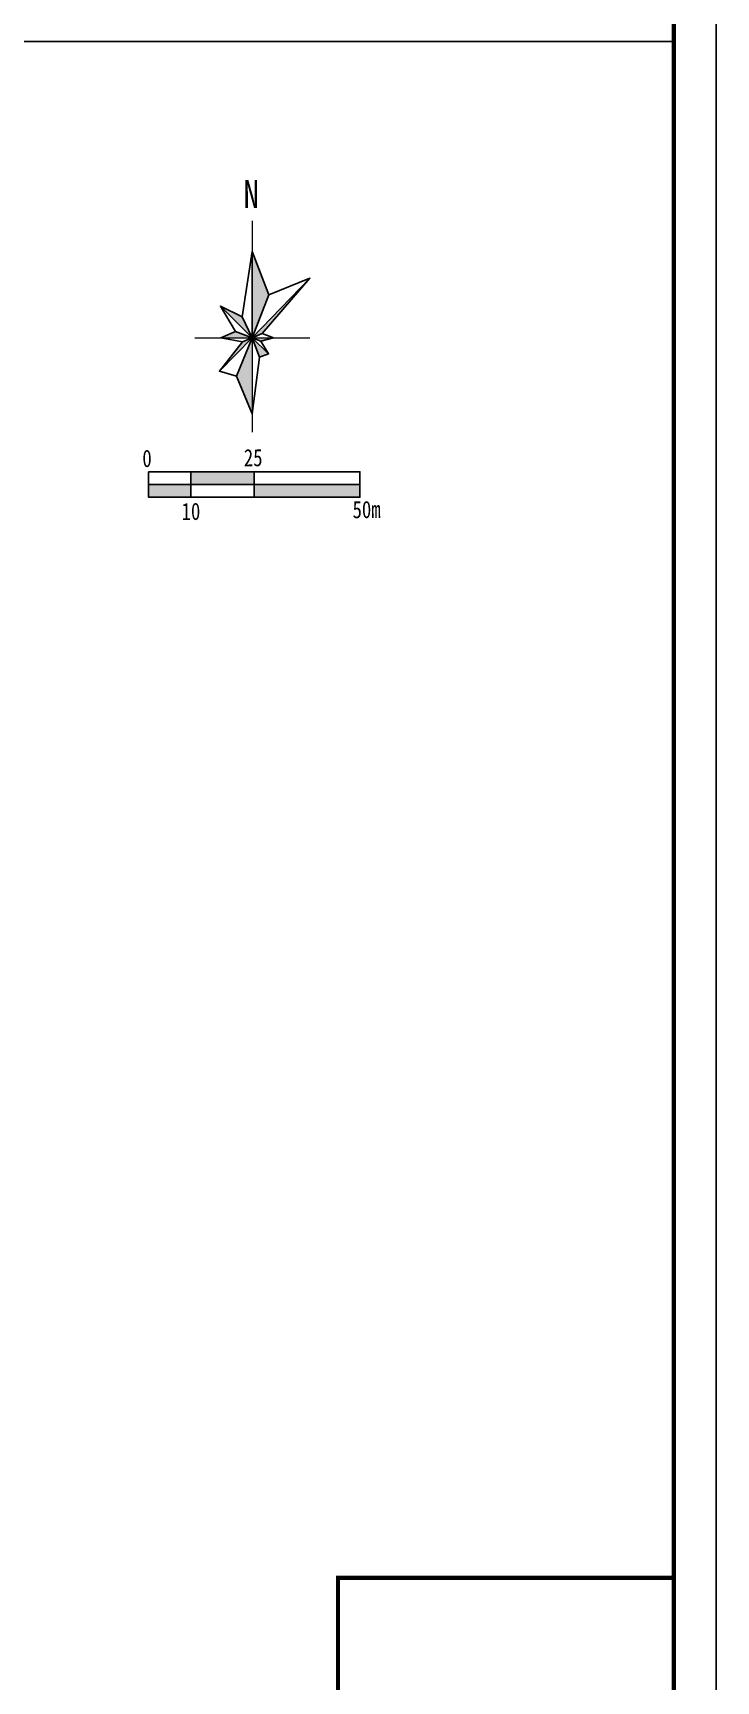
# Model space of a CAD drawing. Header units: metres. Extents: x 497246 to 997717, y 2998582 to 5998198.
# Drawn here: x 500586.5 to 500667.3, y 2999060.5 to 2999255.3 of the extents above; entities that cross this region are included whole.
import ezdxf
from ezdxf.enums import TextEntityAlignment as Align

# ---------------------------------------------------------------- set-up
doc = ezdxf.new("R2010")
doc.units = ezdxf.units.M
doc.header["$LTSCALE"] = 1000
for name, color, linetype in [('A0h$0$z_图框', 7, 'CONTINUOUS'), ('BZ-风玫瑰比例尺', 7, 'CONTINUOUS'), ('z-风', 7, 'CONTINUOUS'), ('z_图框', 7, 'CONTINUOUS'), ('用地边界', 7, 'CONTINUOUS')]:
    doc.layers.add(name, color=color, linetype=linetype)
doc.styles.add('-宋体', font='SimSun.ttf', dxfattribs={"width": 0.8})
doc.styles.add('DIMST', font='SimSun.ttf', dxfattribs={"width": 0.8})

# ---------------------------------------------------------------- blocks, each defined once
blk = doc.blocks.new('A0h$0$TK-A2-CN')
at = {"layer": 'A0h$0$z_图框', "const_width": 1}
blk.add_lwpolyline([(-79.5, 400), (0, 400), (0, 0), (-79.5, 0)], close=True, dxfattribs=at)
blk = doc.blocks.new('A0h$0$图签A2-CN')
at = {"layer": 'A0h$0$z_图框'}
blk.add_blockref('A0h$0$TK-A2-CN', (0.46, 0), dxfattribs=at)
blk = doc.blocks.new('fengguiaa')
at = {"layer": 'z-风'}
h = blk.add_hatch(color=256, dxfattribs=at)
h.paths.add_polyline_path([(486717.1, 3006578.5), (486659.4, 3006727.9), (486659.4, 3006430.1)])
h.paths.add_polyline_path([(486624.7, 3006503.3), (486549.4, 3006540.3), (486659.4, 3006430.1)])
h.paths.add_polyline_path([(486602.1, 3006452.3), (486551.3, 3006430.4), (486552.9, 3006430.1), (486659.4, 3006430.1)])
h.paths.add_polyline_path([(486659.4, 3006430.1), (486626, 3006416.6), (486546.2, 3006315.5)])
h.paths.add_polyline_path([(486659.4, 3006430.1), (486604.6, 3006298.6), (486659.4, 3006169.3)])
h.paths.add_polyline_path([(486659.4, 3006430.1), (486684.9, 3006363.6), (486715.7, 3006375.1)])
h.paths.add_polyline_path([(486732.7, 3006430.1), (486659.4, 3006430.1), (486688.8, 3006419.6)])
h.paths.add_polyline_path([(486858.3, 3006636.2), (486659.4, 3006430.1), (486693.2, 3006446)])
for p, q in [((486717.1, 3006578.5), (486659.4, 3006727.9)), ((486659.4, 3006727.9), (486659.4, 3006430.6))]:
    blk.add_line(p, q, dxfattribs=at)
at = {"layer": 'z-风', "const_width": 4}
for points in [[(486659.4, 3006105.1), (486659.4, 3006834.1)], [(486460.5, 3006430.1), (486858.3, 3006430.1)]]:
    blk.add_lwpolyline(points, dxfattribs=at)
at = {"layer": 'z-风'}
blk.add_lwpolyline([(486659.4, 3006727.9), (486624.7, 3006503.3), (486549.4, 3006540.3), (486602.1, 3006452.3), (486551.3, 3006430.4), (486626, 3006416.6), (486546.2, 3006315.5), (486604.6, 3006298.6), (486659.4, 3006169.3), (486684.9, 3006363.6), (486715.7, 3006375.1), (486688.8, 3006419.6), (486732.7, 3006430.1), (486693.2, 3006446), (486858.3, 3006636.2), (486717.1, 3006578.5)], close=True, dxfattribs=at)
for points in [[(486858.3, 3006636.2), (486659.4, 3006430.1)], [(486717.1, 3006578.5), (486659.4, 3006430.1)], [(486549.4, 3006540.3), (486659.4, 3006430.1)], [(486624.7, 3006503.3), (486659.4, 3006430.1)], [(486602.1, 3006452.3), (486659.4, 3006430.1)], [(486693.2, 3006446), (486659.4, 3006430.1)], [(486546.2, 3006315.5), (486659.4, 3006430.1)], [(486604.6, 3006298.6), (486659.4, 3006430.1)], [(486626, 3006416.6), (486659.4, 3006430.1)], [(486684.9, 3006363.6), (486659.4, 3006430.1)], [(486715.7, 3006375.1), (486659.4, 3006430.1)], [(486688.8, 3006419.6), (486659.4, 3006430.1)]]:
    blk.add_lwpolyline(points, dxfattribs=at)
at = {"layer": 'z-风', "style": '-宋体', "width": 0.8}
blk.add_text('N', height=96.2, dxfattribs=at).set_placement((486629.6, 3006878.2))

msp = doc.modelspace()

# ---------------------------------------------------------------- hatches: boundary and pattern name
at = {"layer": 'BZ-风玫瑰比例尺'}
h = msp.add_hatch(color=256, dxfattribs=at)
h.paths.add_polyline_path([(500605.15, 2999200.44), (500605.15, 2999201.96), (500600.15, 2999201.96), (500600.15, 2999200.44)])
h.paths.add_polyline_path([(500612.65, 2999201.96), (500612.65, 2999203.47), (500605.15, 2999203.47), (500605.15, 2999201.96)])
h.paths.add_polyline_path([(500612.65, 2999201.96), (500612.65, 2999200.44), (500625.15, 2999200.44), (500625.15, 2999201.96)])

# ---------------------------------------------------------------- linework, layer by layer
for points in [[(500600.15, 2999203.47), (500605.15, 2999203.47), (500612.65, 2999203.47), (500625.15, 2999203.47), (500625.15, 2999200.44), (500600.15, 2999200.44), (500600.15, 2999203.47)], [(500605.15, 2999203.47), (500605.15, 2999200.44)], [(500612.65, 2999203.47), (500612.65, 2999200.44)], [(500600.15, 2999201.96), (500625.15, 2999201.96)]]:
    msp.add_lwpolyline(points, dxfattribs=at)
at = {"layer": 'z_图框'}
msp.add_lwpolyline([(500072.8, 2998867.69), (500667.3, 2998867.69), (500667.3, 2999288.19), (500072.8, 2999288.19)], close=True, dxfattribs=at)
at = {"layer": 'z_图框', "const_width": 0.5}
msp.add_lwpolyline([(500085.3, 2998872.69), (500662.3, 2998872.69), (500662.3, 2999283.19), (500085.3, 2999283.19)], close=True, dxfattribs=at)
at = {"layer": '用地边界', "color": 0}
msp.add_lwpolyline([(500662.3, 2999254.33), (500166.89, 2999254.33, 0.414214), (500146.89, 2999234.33), (500146.94, 2999232.92, -0.017235), (500149.49, 2999162.67), (500149.78, 2998995.3), (500153.33, 2998970.3), (500153.41, 2998924.83, 0.37059), (500170.4, 2998905.06), (500171.58, 2998904.92), (500173.41, 2998904.83), (500240.42, 2998904.83), (500265.42, 2998901.33), (500622.52, 2998901.33)], format="xyb", dxfattribs=at)

# ---------------------------------------------------------------- block references
at = {"layer": 'A0h$0$z_图框', "xscale": 0.5, "yscale": 0.5, "zscale": 0.5}
msp.add_blockref('A0h$0$图签A2-CN', (500662.08, 2998872.69), dxfattribs=at)
at = {"layer": 'z-风', "xscale": 0.03431765367830307, "yscale": 0.03431765367830307, "zscale": 0.03431765367830307}
msp.add_blockref('fengguiaa', (483911.41, 2896045.65), dxfattribs=at)

# ---------------------------------------------------------------- texts
at = {"layer": 'BZ-风玫瑰比例尺', "linetype": 'Continuous', "style": 'DIMST', "width": 0.8}
for s, height, p in [('0', 2.04, (500599.98, 2999203.41)), ('25', 2.036, (500612.54, 2999203.5)), ('10', 2.036, (500605.18, 2999197.15)), ('50m', 2.036, (500625.96, 2999197.37))]:
    msp.add_text(s, height=height, rotation=0.4769, dxfattribs=at).set_placement(p, align=Align.BOTTOM_CENTER)

doc.saveas('drawing.dxf')
